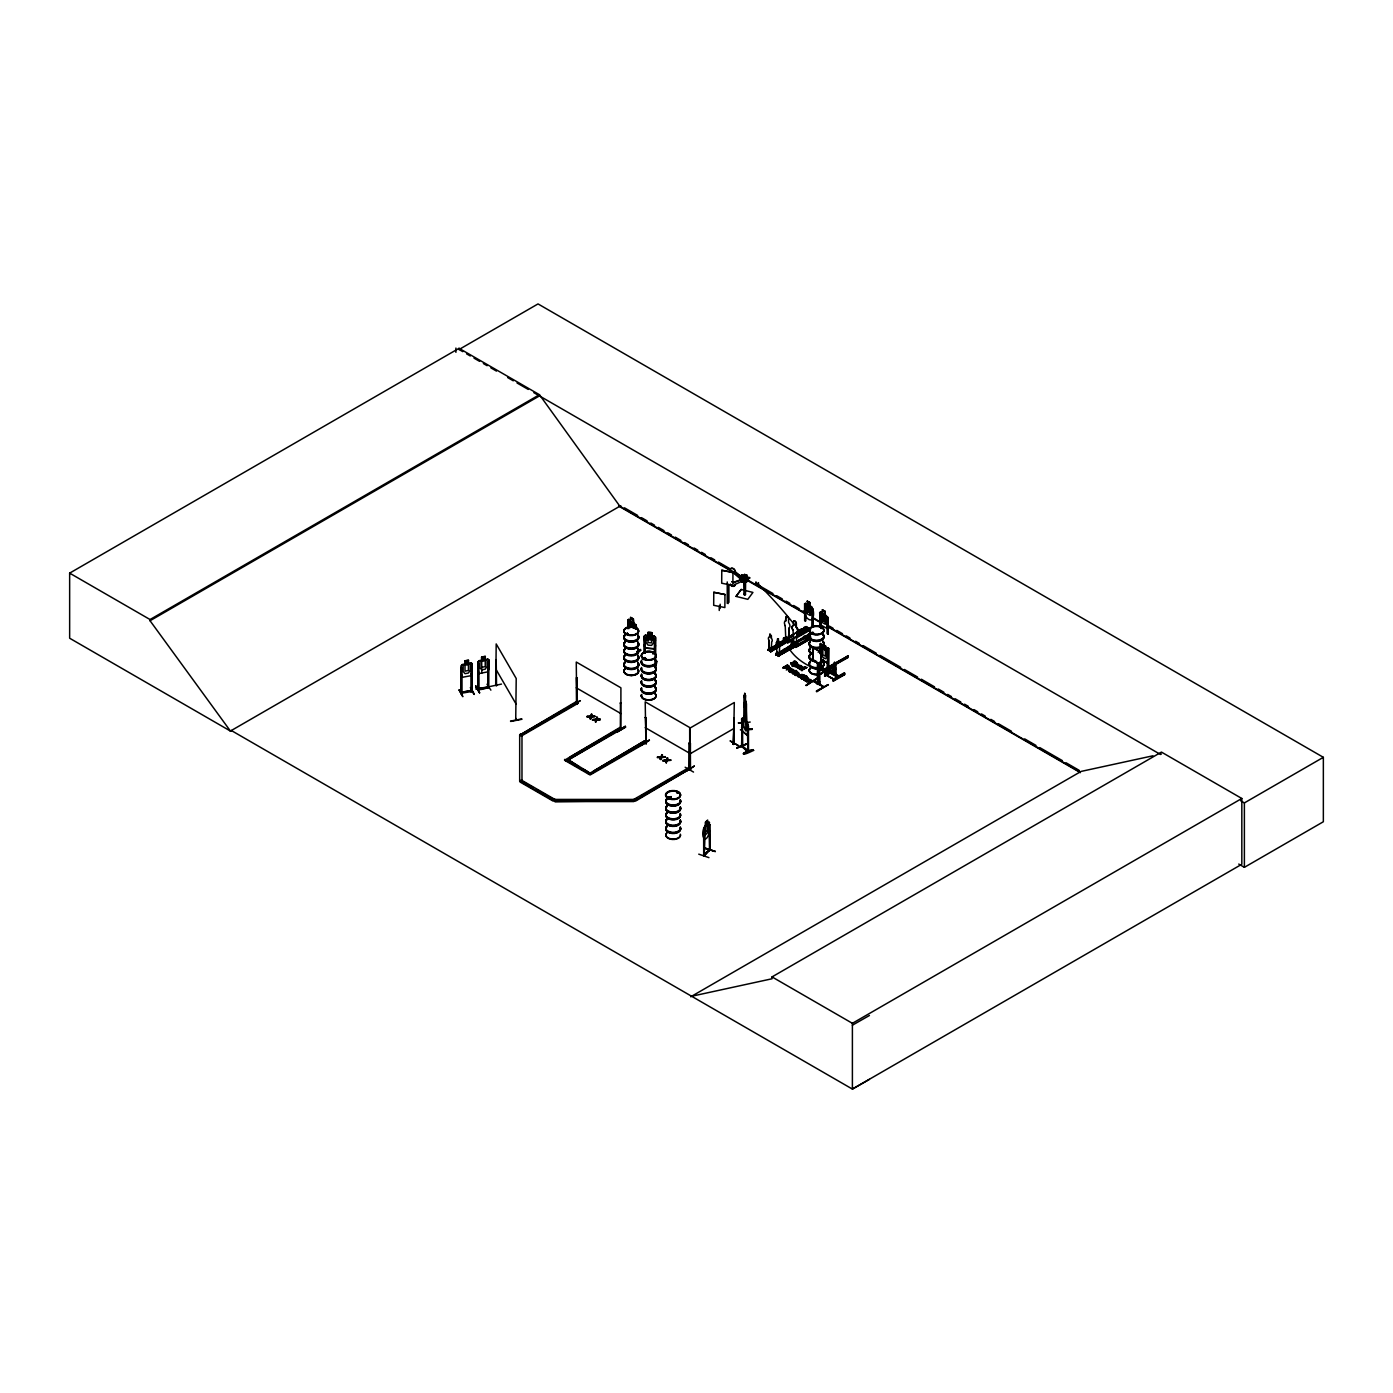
<?xml version="1.0" encoding="UTF-8"?>
<svg xmlns="http://www.w3.org/2000/svg" width="1393" height="1393" viewBox="0 0 1393 1393"><rect width="100%" height="100%" fill="white"/><g stroke="black" fill="none" stroke-linecap="round" stroke-linejoin="round"><path stroke-width="1.5" d="M536.618 789.674L554.902 800.226L633.798 800.226L635.434 801.167L691.224 768.152L689.605 767.212L633.798 799.425L633.798 801.567L554.902 801.567L554.902 799.425L521.975 780.428L519.676 780.428M745.655 576.615L744.924 579.854L747.101 576.981L749.591 577.607L741.494 581.543L749.591 578.269L746.108 578.287L741.494 581.543L741.494 574.978L745.655 576.615L745.464 594.672L744.384 594.915L744.001 579.262L744.001 580.864M820.007 662.998L819.989 669.424L828.26 674.351L828.643 648.267L828.713 674.09L820.355 669.249L820.355 662.789M820.042 652.272L820.407 643.496L821.208 648.267M820.39 652.081L820.407 643.496M820.808 663.468L820.808 670.068L820.808 667.874M820.843 652.742L821.226 643.966M821.173 658.976L821.139 669.702L821.208 667.647L819.885 667.369L821.278 667.647M743.984 579.645L743.984 581.142L746.665 581.804L746.805 580.15L743.984 579.645L746.805 580.15L805.224 613.773M744.123 579.488C744.001 582.901 740.85 579.122 746.787 581.63M746.665 581.804L746.665 580.324M743.235 576.005L742.521 579.244L741.494 574.978L743.409 577.886M789.169 627.877L788.403 640.066L789.169 627.877A3.953 2.281 60 0 0 788.577 622.479L788.577 618.997A1.968 1.132 60 0 0 787.184 616.577A1.968 1.132 60 0 0 785.791 617.378L785.617 620.965L785.791 617.378M796.204 644.559L796.953 632.37A3.953 2.281 60 0 0 796.378 626.972L796.378 623.489A1.968 1.132 60 0 0 794.985 621.069A1.968 1.132 60 0 0 793.575 621.887L793.401 621.974A1.968 1.132 60 0 1 794.811 621.174A1.968 1.132 60 0 1 796.204 623.594L796.204 627.076A3.953 2.281 60 0 1 796.779 632.474L796.953 632.37M771.304 635.521L771.339 638.151A2.629 1.532 59.5 0 1 771.722 641.738L771.217 649.869L769.249 648.755L769.963 648.111L769.737 650.635L769.946 648.633M779.192 654.466L779.697 646.335A2.629 1.532 59.5 0 0 779.296 642.748L778.008 638.778M756.347 582.814L755.929 581.874L755.772 584.468M746.056 710.256L745.743 712.763L745.951 710.36M784.903 638.133L786.941 637.576M769.11 648.981L768.953 640.31A2.629 1.532 59.5 0 1 769.458 637.089L769.929 634.094M776.911 644.907A2.629 1.532 59.5 0 1 777.311 641.755L777.538 638.899M776.981 654.658C779.993 647.641 775.709 662.302 777.033 644.837A2.629 1.532 59.5 0 1 777.416 641.685L777.886 638.691M778.269 652.986L777.207 653.683L777.381 652.394L776.075 654.31M777.503 653.073L780.202 655.11L779.976 653.874L778.461 655.65M784.973 638.307C787.637 637.28 785.565 644.785 786.436 637.611M785.321 638.116L789.935 641.024L789.605 639.161L789.605 640.501C781.577 638.499 789.291 637.193 783.441 638.255L783.928 640.641L792.965 635.382M785.791 638.778L786.61 637.367M794.532 641.929L793.192 643.374L794.567 641.912M793.61 643.34C794.863 640.588 790.945 645.272 797.719 645.516L797.388 643.653L795.09 644.976L795.09 646.317L791.555 644.28L791.555 642.939L793.853 641.616M793.923 643.078C796.326 639.265 792.199 650.374 792.687 642.121L793.958 642.852L793.139 643.27M704.754 854.484C699.007 858.158 718.039 842.486 704.719 854.71M709.629 830.942C705.798 847.606 699.007 834.407 705.572 825.126L705.572 821.957L704.214 855.302M698.746 854.153L708.933 857.635M645.011 638.273L643.949 638.186L645.011 638.273L645.011 653.3M655.494 638.812L644.019 637.837M655.215 665.871L656.521 661.275M656.434 660.839L655.215 666.411A7.365 4.249 0 0 1 649.66 672.767A7.365 4.249 0 0 1 641.581 667.456M656.991 661.309L655.441 668.083M626.989 633.676C627.93 633.693 626.589 632.857 627.843 633.937M635.974 629.009L635.974 624.778C637.855 629.967 633.867 629.27 636.166 628.678M645.551 658.68L643.688 658.175L645.812 658.401M644.175 657.827L644.785 657.566M645.481 658.454L644.106 658.245L644.976 657.635M652.586 653.839L653.509 653.839M669.093 798.015L668.588 797.196L669.476 797.754M670.068 797.51L668.518 797.945M670.259 797.945L669.458 796.9M676.963 793.035L677.224 792.896M800.122 633.31L799.512 632.196L797.928 632.579M811.51 632.944L812.467 632.23M813.756 633.101L811.84 632.474M820.999 627.616L821.086 628.522M821.243 628.487L820.808 614.679M501.515 684.085L490.353 686.436M651.715 632.631C642.173 632.875 655.25 630.211 651.576 635.887L653.509 637.089L653.509 643.009L651.576 645.394L647.989 645.116L646.056 642.434L646.056 636.514L647.989 635.608L645.238 635.295L654.205 635.992L655.581 637.141L655.406 664.844M644.019 644.82L645.203 648.093L654.24 648.772L655.563 645.725M645.203 648.076L654.24 648.772M654.205 635.992L651.732 635.713L651.732 632.544M786.018 638.064L786.993 638.186M769.702 648.354L768.118 649.713L770.503 651.053L772.018 649.277L772.244 650.514M741.703 579.871L742.887 578.67L734.877 571.426A2.629 1.968 37 0 0 732.3 568.414A2.629 1.968 37 0 0 730.141 570.521A2.629 1.968 37 0 0 733.449 572.802L741.703 579.871L733.867 572.558M734.79 571.687L734.999 571.252A2.629 1.968 37 0 0 732.439 568.24A2.629 1.968 37 0 0 730.263 570.346A2.629 1.968 37 0 0 733.589 572.627M741.581 727.303L742.243 731.029L747.327 735.4L748.18 732.857M477.834 688.856C507.836 683.859 463.973 690.493 478.983 688.647M487.724 661.797L487.898 687.846L487.724 661.797L488.734 661.588M685.147 767.23L693.522 772.07M808.497 678.879L805.903 680.359A1.846 1.062 0 0 1 804.719 680.167L803.865 679.575M460.839 692.425L462.093 692.182M460.839 693.366L472.192 691.416L472.21 663.712L470.904 662.842L462.319 664.496L461.153 665.854L461.031 693.61L460.961 667.578L462.093 667.595L460.961 667.578M472.192 690.475L470.956 691.659L470.938 665.645L471.948 665.454L472.001 691.537L471.095 691.694L470.834 690.458L472.07 690.249M470.817 691.433L472.07 691.189M810.117 602.699L807.278 601.167L810.117 602.699L809.942 605.972C816.072 607.905 814.313 628.243 805.485 616.072L804.632 612.328L805.485 616.072M826.972 628.382L827.79 617.343L825.056 614.696L825.231 611.423L822.392 609.89L825.231 611.423M827.982 625.805L827.042 628.522L820.599 624.795L819.641 612.589L820.703 611.98M788.995 671.356L791.572 669.65A1.863 1.08 0 0 1 792.756 669.824L793.401 670.207A1.846 1.062 0 0 1 793.714 670.642M786.61 637.559L785.095 637.506L785.095 640.327L786.383 641.059M828.243 660.299L827.303 663.033L820.86 659.324M470.886 675.605L472.07 672.227M479.122 673.533L487.776 671.861L489.047 668.466M786.296 638.516L786.853 637.837M792.896 644.82L792.896 641.999L794.689 642.539M736.775 748.076L746.613 744.228M590.458 719.032L591.311 716.402L594.881 716.472L591.311 716.925L590.458 719.032L591.433 714.487M595.891 721.626L596.866 717.082C597.266 721.835 587.776 719.432 596.03 719.154M595.891 722.166L597.545 717.482M660.909 759.69L661.762 757.061L665.314 757.148L661.762 757.6L660.23 759.307L661.884 755.163M666.342 762.824L665.662 761.901L666.342 762.824L667.195 760.195L670.747 760.282L667.195 760.735L667.317 757.757L666.359 760.804L662.859 760.822L666.463 759.812M589.779 718.631L591.433 713.947M596.03 719.693L596.866 717.082M660.23 759.307L661.884 754.623M667.317 757.757L666.463 760.352L662.859 760.822M592.112 714.33L591.433 716.49L594.881 715.932M595.211 721.766L595.908 719.589L592.408 719.606M662.546 755.006L661.867 757.165L665.314 756.608M665.662 762.441L666.359 760.265M667.299 760.299L667.978 758.14M475.727 685.948L479.558 692.774M462.702 696.239L458.959 689.727L462.789 696.709M572.123 705.607L580.376 700.766M640.676 745.255L649.417 740.171L641.111 745.029M744.088 695.333L745.951 701.846M577.12 703.012C576.249 700.749 577.607 706.547 576.145 701.706L520.355 734.738L521.975 735.678L577.782 703.465L576.145 701.706M577.433 703.744L576.545 703.239L576.563 677.538L577.12 703.953M620.86 729.253L620.912 687.811L576.267 662.041L576.702 703.326M621.957 728.156L566.15 761.17L621.957 728.957L620.32 727.216L564.531 760.23L590.092 774.996L645.934 742.817L645.116 742.277L646.369 742.608M646.248 717.761L645.203 717.499L646.248 717.761L645.917 743.705L645.203 701.846L689.848 727.616L689.744 769.754L689.674 728.278L734.303 702.507L733.536 744.437L734.094 742.782M689.135 767.735L690.51 768.553M690.144 767.891L689.587 768.814M746.021 721.348L748.18 724.343L748.18 752.046L741.546 746.404L742.678 746.84L742.573 729.619M748.058 751.976L747.519 725.701L748.441 726.084L748.511 751.907L741.564 745.516L742.312 746.996L741.981 720.529M744.68 576.371L743.705 577.677L744.419 574.438L746.84 575.048L745.83 576.023M689.413 769.476L689.378 742.661L689.082 768.71M733.171 744.262L734.094 743.723M794.828 663.66C793.296 666.672 789.152 661.588 791.189 663.468M709.054 849.747L710.117 849.26L703.691 855.911L703.657 828.156L709.002 821.922L709.734 850.043M710.012 849.364L704.127 856.051L704.301 829.549L704.231 855.929M710.047 850.252L709.664 824.325L709.542 850.757M721.696 570.329L732.962 572.453L732.875 585.46L721.696 583.214L721.783 570.207L732.962 572.453M713.773 592.286L724.952 594.532L713.773 592.286L713.686 605.311L724.865 607.557L724.952 594.532M488.734 686.418C488.403 687.376 484.903 689.483 477.782 689.779L477.764 663.747L478.913 663.782L479.035 689.535L477.729 689.465L488.856 687.341M460.961 692.408L470.817 690.771M460.961 693.348L462.006 692.495M635.504 628.713L635.191 628.522M677.224 792.809L678.147 792.948L677.311 792.356M797.58 633.31L804.684 628.435M812.363 633.571L813.268 632.422L813.181 633.362M803.831 679.401L806.338 678.165A1.863 1.08 0 0 1 807.522 678.356L808.166 678.722A1.846 1.062 0 0 1 808.497 679.401L805.903 680.898A1.846 1.062 0 0 1 804.719 680.707L803.761 679.105M731.743 581.769A2.629 1.968 37 0 1 733.589 582.274L741.72 579.401L742.643 581.142L741.72 579.401M742.382 578.844L744.106 579.784M742.765 578.844L734.929 571.513M743.862 580.219L745.203 580.359M741.18 589.465L736.061 596.396L747.815 599.338L752.934 592.425L741.18 589.465L736.061 596.396M825.178 671.931L825.231 669.128M461.309 665.941L462.424 664.67M478.043 689.761L477.956 662.023L479.122 660.665L487.742 659.081L489.047 659.951L488.926 668.466M477.991 662.093L479.122 660.665M705.572 821.957L707.661 820.059L707.592 823.402M705.955 822.201L707.139 821.052L705.955 823.263M707.661 823.246L709.577 822.549M710.03 824.447L709.124 824.865M715.306 851.471L705.119 847.989M495.751 685.373L496.187 643.932L516.211 678.495L515.723 719.955M496.134 685.304L496.187 659.603L496.552 685.931M690.371 768.414L688.995 767.891M733.258 744.175L734.007 718.004L733.467 744.437M733.954 742.835L733.171 743.322M734.268 744.019L734.007 718.004M645.255 635.208L644.019 636.322L643.949 653.23M741.546 746.404L742.365 718.231L741.651 718.91M481.804 660.334L479.958 661.745L479.958 667.665L481.804 669.841L485.234 669.18L487.08 666.289L487.08 660.369L485.234 659.673L485.321 656.295L481.63 657.008L481.682 660.247M797.91 674.369C797.98 670.068 795.769 674.177 798.903 674.299C799.826 669.615 790.284 674.299 796.848 675.292C791.799 676.545 797.51 669.981 798.677 673.986C796.448 672.767 793.348 673.759 797.144 674.787C795.769 675.849 794.515 674.073 795.716 673.063M799.982 633.223L797.719 633.223M805.502 637.228L806.634 636.845M807.783 637.715L805.502 637.715M627.825 628.539L627.825 620.042L628.783 619.363L627.912 620.146M820.007 653.543L820.007 647.17L822.758 647.623M627.651 626.328L628.626 625.631L627.738 626.275M801.132 667.456C797.667 662.302 806.669 668.675 799.408 669.093L802.194 667.247L799.739 666.202M793.209 671.618L791.137 672.384A1.846 1.062 0 0 1 789.953 672.192C786.766 671.287 791.781 668.205 790.736 669.424C782.796 669.876 790.615 669.075 789.57 667.526M811.283 681.403C811.893 676.859 809.437 684.137 808.567 682.326M811.283 681.943L811.84 680.916L810.273 680.115L806.512 681.142L807.069 681.995L810.273 680.655L810.447 681.769M496.57 685.077L496.187 685.164M803.796 627.86C816.106 633.78 797.667 627.738 806.094 626.867L783.092 640.136L787.933 642.922L793.192 639.892M783.197 640.223L793.923 634.111M769.406 647.797L767.7 650.009L782.831 641.006C778.112 641.598 788.734 645.325 781.316 641.668M782.657 641.18L783.615 641.685L767.891 649.939L783.388 641.302M796.012 637.506L810.291 629.253L806.129 627.076M783.911 640.606L793.296 635.957M768.414 650.235L783.423 641.459M770.503 651.541L772.244 649.399M785.147 642.417L770.016 651.28L770.938 651.785L767.891 649.817M792.861 639.335L786.488 642.069L787.672 642.556M809.159 628.992L786.488 642.069M787.306 642.539L787.637 640.676L789.935 639.352M810.395 633.362L791.259 644.663M790.824 645.743L775.692 654.606M792.025 645.081L791.241 642.748L793.54 641.424M790.806 645.377L793.853 647.553L777.956 655.877L793.627 647.188L790.806 645.377L775.622 654.553L776.615 655.11L791.572 646.282L776.005 654.78M794.376 646.648L810.883 638.064M795.09 647.048L795.42 645.168L797.719 643.845M793.627 672.227C793.052 677.329 790.719 670.12 794.271 671.304M771.339 638.151L771.339 635.817M768.953 640.31L769.458 648.755M780.306 642.26L783.127 643.862L780.306 642.26L778.791 643.166L781.612 644.75M785.112 642.277L769.946 651.227L785.652 642.365L770.869 651.767M770.573 651.593L785.861 642.974M776.075 654.797L775.866 653.3L777.381 652.394M791.503 646.265L776.58 655.11M778.896 656.382L779.976 653.874M793.627 646.961L778.13 655.685M793.627 647.188L778.461 656.138L775.866 654.414M487.62 687.55L488.856 686.401M576.563 677.538L577.329 677.973M577.329 703.709L577.033 678.13M621.208 703.308L620.146 703.047M804.928 605.52L804.928 620.547M812.136 627.129L812.415 609.786M621.295 728.191L620.564 727.721M621.208 728.104L620.146 727.964M617.447 731.9L625.753 726.989L617.447 731.847M827.25 633.711L827.529 618.509L828.295 633.972M828.295 618.945L827.25 618.684M641.024 745.429L649.364 740.171M690.423 743.496L689.378 743.775L690.127 743.096L690.371 769.354L690.423 743.496L689.378 742.661M730.089 740.884L738.917 745.934L730.489 741.128M685.913 771.443L694.289 766.115M687.637 770.364L694.236 766.046M231.447 730.576L230.542 731.116L69.65 638.22L69.65 573.132L459.063 348.302L539.457 394.707L619.85 506.216L741.964 576.719M459.063 348.302L459.063 349.504L538.029 303.918L1323.35 757.322L1323.35 821.748L1244.384 867.334L1238.743 864.06M69.65 573.132L150.044 619.537L539.457 394.707M869.441 1079.366L852.394 1089.082L231.342 730.524L230.42 731.046L150.044 620.738L539.457 395.908M230.42 731.046L620.756 505.694M628.783 619.363L636.061 624.795M627.825 620.042L627.912 628.591M633.31 618.91L630.576 617.325L629.288 626.833M628.922 622.149C627.059 620.529 630.559 626.658 628.922 628.609M637.141 651.332L640.519 649.451L637.141 651.872M637.193 651.767L640.937 650.183L637.594 652.15M520.355 734.738L564.983 708.967M568.71 706.808L574.282 703.587M577.782 702.647L521.975 734.86L519.676 734.86L519.676 781.229L521.975 781.229L532.962 787.567M804.545 603.865L805.589 603.256L811.945 607.035M805.537 603.43L807.383 604.283M810.029 605.92L811.405 607.766L811.405 613.686L810.029 615.427L807.47 613.947L806.094 610.622L806.094 604.701L807.47 604.44M812.868 608.584L812.885 625.422M785.043 625.701L785.217 625.596A3.953 2.281 60 0 1 785.791 620.86M691.224 768.152L635.434 800.366L633.798 799.425L554.902 799.425L553.265 801.167L520.355 782.169L521.975 780.428M520.355 782.169L521.975 781.229L521.975 734.86L520.355 733.937M793 630.089L792.826 630.193A3.953 2.281 60 0 1 793.401 625.457L793.575 625.353A3.953 2.281 60 0 0 793 630.089L793.923 643.061L793.017 643.2M570.103 757.008L620.32 728.017L621.957 728.957M783.441 638.255L786.07 637.123M825.144 614.644L826.519 616.49L826.519 622.41L825.144 624.151L822.584 622.671L821.208 619.345L822.479 609.838M799.965 630.071C812.311 635.626 793.906 630.681 802.264 628.731L806.443 631.482L802.264 628.731M797.144 632.178L806.059 627.024M794.114 634.442L783.98 640.693M796.221 633.641L806.913 627.32L806.094 626.867M793 635.591L783.702 640.519M798.224 632.579L805.206 628.556M796.674 633.902L805.502 628.905M819.641 621.104L820.599 624.795M783.771 638.447L783.771 639.787L787.306 641.825L787.306 640.484L789.605 639.161M787.045 642.417L810.273 628.939L806.094 626.519M796.57 637.855L810.622 629.828M803.395 637.071C815.758 642.643 797.353 637.681 805.694 635.748L809.873 638.499L805.694 635.748M810.534 636.514L807.748 634.895L810.047 633.24M796.483 641.633L810.43 633.589M796.674 641.947L810.726 633.937M791.799 645.185L810.883 634.041M792.251 645.447L809.803 635.417M794.271 646.578L810.291 637.315M807.574 639.491L809.873 638.151M794.915 646.961L810.778 637.977M645.969 717.935L646.056 743.758L644.262 741.041L588.473 774.055M594.045 770.834L644.262 741.041M564.531 759.429L590.092 774.195L645.899 741.981M812.694 647.466L821.226 652.203L821.052 665.192L812.694 660.352L812.694 647.466L821.226 652.203M825.596 645.986L826.78 657.026L825.405 658.767L822.845 657.287L821.47 653.961L822.758 644.454L825.596 645.986L825.596 649.155L828.243 651.907M520.355 781.369L553.265 800.366L554.902 799.425M782.953 667.526L787.376 664.983C794.898 669.075 777.555 668.779 785.182 666.916L788.403 667.421L787.376 664.983M791.189 662.929C794.968 667.177 791.59 661.623 794.289 661.048A1.985 1.149 0 0 1 795.403 661.153L797.127 662.911L794.01 661.64L794.062 664.844L791.015 664.322L791.067 662.598M782.953 668.065L787.376 665.523L789.256 666.777M789.361 666.446C789.082 669.11 782.692 666.916 787.463 665.61M820.982 646.491L827.338 650.27M785.687 667.177L787.463 666.15M820.007 647.17L820.111 653.596M797.51 664.165C803.9 666.986 782.762 667.421 796.953 663.312M786.261 669.981L790.127 667.856M792.408 666.463L797.51 663.625M794.811 665.732L796.692 664.635L798.224 665.454L794.811 665.732L798.259 664.774L796.692 664.635M818.126 652.255L819.868 651.245M790.736 669.424L791.311 668.553L789.639 668.135M827.842 658.541L827.32 673.812L827.494 648.006L828.643 648.267M794.271 670.764L795.194 671.844C797.057 673.115 796.813 669.598 795.107 670.712M799.669 667.769C799.843 668.361 795.856 666.568 800.592 667.23M799.199 668.57C792.547 666.063 805.171 667.195 799.739 665.662M812.694 660.352L821.226 665.088M795.664 671.043L796.622 670.486M795.194 671.844L793.052 673.167L793.906 673.777M800.191 669.023C815.584 661.675 789.883 675.17 805.38 666.672M800.191 669.545L805.38 667.212M796.692 672.175L795.194 671.304L792.269 673.063L793.906 673.237M801.584 669.824C814.87 664.026 798.642 670.677 802.142 670.677M801.584 670.364L806.773 667.473M800.07 676.476C793.906 674.7 810.012 673.69 797.597 675.309A1.811 1.045 0 0 0 797.701 676.023L800.104 677.033L797.701 676.563A1.811 1.045 0 0 1 797.597 675.849C808.48 673.951 794.236 675.483 800.104 677.033M804.649 675.135C803.378 677.155 805.415 673.794 801.759 675.501M802.768 675.675C797.318 676.719 802.56 681.577 805.154 676.528C808.393 678.287 805.502 673.933 805.711 677.381C803.569 681.612 798.589 676.911 803.239 675.953C798.885 677.991 802.995 680.045 805.711 676.841M802.768 675.152L800.383 677.607L801.95 677.886M804.649 675.675L803.152 675.361M802.681 676.162L804.736 676.806L803.239 676.493M801.846 678.983L805.711 677.381M805.676 676.719L806.878 676.214M820.808 669.528L827.32 673.289M834.146 662.493C836.113 661.396 832.579 670.886 834.146 673.237M824.308 669.128L824.882 672.68L824.308 669.128L848.024 655.964L848.024 657.583L824.308 670.729M848.024 655.964L824.308 669.65M835.556 675.657L835.556 662.772L835.086 675.379L835.156 663.033L836.009 675.379L830.907 672.976L830.907 671.356L838.812 675.918M829.671 667.63L847.588 657.287L847.553 655.703M806.512 681.142L809.838 679.227L810.029 680.289M806.512 681.682L810.395 680.08M835.504 665.419L824.76 672.07M824.186 672.279L835.469 665.366M824.726 672.558L835.469 665.906M828.26 672.21L827.32 671.67L828.713 671.948M835.783 669.615L824.621 676.058L824.848 674.038L833.693 679.14L833.449 681.16L832.997 679.279L844.193 672.889M805.711 685.321L817.325 678.617M689.674 754.048L734.303 728.278M824.621 676.058L828.382 673.881M817.308 682.448L819.049 681.438L819.868 681.908L817.308 682.448L817.308 684.067L819.868 683.528L819.746 662.041M817.43 682.448L819.049 681.508M817.308 684.067L819.868 683.528M835.086 674.856L834.616 662.232M825.091 676.319L825.091 674.717L835.783 667.996L824.621 674.438L833.693 679.14M833.414 679.558L844.611 673.098L844.611 674.717L833.414 681.09M832.997 680.881L844.193 674.421M816.402 690.963C842.051 677.12 818.631 689.918 816.873 691.764M816.402 691.503L828.034 684.781M633.798 800.226L637.524 798.085M641.25 795.943L687.742 769.093M690.719 996.796L1081.055 771.426L1152.969 755.79M691.625 996.256L772.018 978.774L772.018 976.911L1161.431 752.081L1241.825 798.485L1241.825 864.252L852.394 1089.082L852.394 1023.315L1241.825 798.485M1161.431 753.944L1160.526 754.484L533.85 392.669M1240.658 800.749L1244.384 802.908L1323.35 757.322M852.394 1025.196L869.441 1015.48M745.917 579.662L749.591 577.607M475.64 686.383L479.627 692.896L475.797 685.896M635.765 628.678L635.87 628.417M645.359 658.349L644.976 658.75A7.383 4.266 0 0 0 643.479 659.62M668.466 797.144L668.466 798.085M733.745 582.674L741.581 579.575M742.782 580.968L734.877 584.538A2.629 1.968 37 0 1 730.228 584.381M741.581 718.805L742.243 731.029M745.899 718.231L743.74 716.368L743.81 719.711L742.73 719.833L742.73 725.753L745.83 730.959L746.927 729.34L745.934 701.828M743.74 719.537L742.26 718.266M742.295 718.405L747.414 722.567M748.441 726.084L747.519 725.701M747.327 735.4L742.295 730.977M736.827 748.215L746.665 743.862L736.827 747.675M747.971 750.444L747.449 751.419M753.63 750.357C734.198 760.038 747.223 748.111 753.63 750.392M488.769 686.697L487.794 686.906M488.769 687.637L488.873 659.934L487.654 659.115M777.573 638.83L778.6 638.987M785.809 649.138L786.07 650.305L786.279 649.121M627.355 632.91L626.362 633.972M627.755 633.728L628.051 633.658M820.825 627.634L821.365 627.912M669.807 798.05L669.876 797.092M744.384 579.349L745.029 578.478M743.949 594.289L745.464 594.672M487.01 684.224L490.893 690.144M515.828 719.067L515.671 719.014M510.5 721.104L521.696 718.91M629.218 627.146L630.611 626.867C627.268 619.781 637.419 627.982 630.507 623.751M481.804 657.165L485.234 656.486M464.844 660.839L468.553 660.195L468.431 663.503L470.277 664.2L470.277 670.12L468.431 673.011L465.001 673.672L463.155 671.496L463.155 665.575L465.001 664.165L464.844 660.839L468.431 660.334M481.804 661.379L485.234 660.717L485.234 666.638L481.804 667.299M470.869 687.95L474.16 694.445L470.329 687.567M474.073 694.01L470.869 687.898M620.355 728.591L620.442 702.873M645.412 743.044L646.369 743.549M590.475 716.995L586.975 716.472L594.881 716.472M596.866 719.084L600.313 719.606L596.744 720.059M600.313 719.606L596.866 719.624L600.313 719.067M592.408 720.146L595.908 719.589M660.926 757.67L657.426 757.148L665.314 757.148M667.299 759.76L670.747 759.742M662.859 760.282L670.747 760.282M586.975 716.472L590.597 716.019M586.975 717.012L590.597 716.542M657.426 757.148L661.031 756.678M657.426 757.688L661.031 757.217M745.934 576.04L746.108 578.287M478.896 689.309L479.035 688.856M744.071 695.229L744.193 718.579L745.481 719.537L744.175 717.378M745.325 698.52L745.464 695.333L745.307 708.062L744.402 702.351M744.593 697.057L745.307 705.52L744.767 697.667M746.474 703.657L746.474 722.984M744.402 707.557L744.193 703.709L745.864 712.746M742.434 722.967L738.429 722.915L742.434 722.427M738.429 722.95L742.417 722.775M750.2 722.044L746.317 722.601M748.233 728.8L752.237 729.34L746.387 729.897M748.25 729.253L752.237 729.323M748.233 729.34L752.15 728.939M627.651 634.285L626.432 633.832M812.868 633.066L811.98 633.049M668.971 796.97L669.841 797.179M669.267 797.214L668.657 797.823M746.544 578.408L749.591 578.269M519.676 735.678L521.975 735.678M633.798 800.766L554.902 801.567M789.639 668.675L791.572 669.11A1.863 1.08 0 0 1 792.756 669.302L793.401 669.667A1.846 1.062 0 0 1 793.731 670.346L790.806 671.948L789.1 671.06M797.162 664.374C801.811 664.653 795.734 668.832 794.358 665.993M799.199 668.031L797.371 667.404L801.027 666.968M813.007 632.596L812.467 633.014M798.851 632.352L799.982 632.735M644.001 639.335L655.563 640.223M707.47 823.367L708.462 823.455L707.47 832.875L705.624 834.686L704.632 833.101M786.035 638.534L784.903 637.611L784.903 640.432M806.982 636.601C809.733 640.292 802.159 636.096 807.574 637.071M743.705 575.396L746.108 576.005M742.521 576.963L744.924 577.573M703.587 836.688L704.266 839.178M704.875 848.215L715.34 851.523L704.823 848.354M461.031 693.61L462.023 693.453L461.971 667.369M770.033 634.181L771.217 635.887M786.662 649.434L785.617 650.061M808.166 678.182L807.522 677.816A1.863 1.08 0 0 0 806.338 677.625L803.761 679.888M782.831 640.78L784.921 642.434M789.57 649.347L786.749 647.762L789.57 649.347A194.167 92.147 -29.6 0 0 815.88 668.884M770.068 648.598L769.006 648.18L768.884 650.148L769.006 648.18L771.339 649.817M776.841 652.864L779.976 654.762M628.522 625.683L630.611 626.867M812.136 609.96L813.181 610.221L813.181 625.248M580.028 700.644L572.175 705.241M646.265 743.496L645.499 717.325M459.063 349.504L462.807 351.663M466.551 353.822L470.294 355.981M474.02 358.14L479.627 361.379M483.371 363.538L487.115 365.697M490.858 367.856L496.465 371.095M507.679 377.573L513.286 380.811M517.029 382.971L528.243 389.431M820.616 612.032L827.895 617.36L827.999 634.146M820.651 612.154L822.479 613.216M624.517 507.853L637.663 515.445M641.424 517.621L647.066 520.878M650.81 523.037L654.571 525.213M658.332 527.372L663.973 530.629M667.735 532.805L671.478 534.982M675.239 537.141L680.881 540.397M684.642 542.574L688.386 544.733M694.027 547.989L697.789 550.165M701.55 552.324L705.293 554.501M710.935 557.757L714.696 559.916M718.457 562.093L729.723 568.605M759.777 585.948L772.941 593.54M776.685 595.716L782.326 598.973M786.087 601.132L789.848 603.308M793.61 605.485L799.234 608.724M802.995 610.9L806.756 613.077M829.305 626.084L833.049 628.26M836.81 630.42L842.452 633.676M846.213 635.852L849.956 638.011M855.598 641.268L859.359 643.444M863.12 645.603L876.267 653.195M880.028 655.372L900.696 667.299M904.44 669.476L917.604 677.068M921.348 679.227L934.511 686.836M938.255 688.995L943.897 692.251M947.658 694.428L951.419 696.587M955.18 698.764L960.804 702.02M964.565 704.179L968.327 706.355M973.951 709.612L977.712 711.771M981.473 713.947L985.234 716.106M990.876 719.363L994.619 721.539M998.381 723.698L1011.527 731.308M1024.691 738.899L1035.957 745.394M1039.718 747.571L1062.267 760.578M1066.011 762.755L1079.175 770.346M745.725 578.896L805.833 613.599M813.355 617.935L818.98 621.191M828.382 626.606L1080.132 771.966M618.614 506.042L729.828 570.259M735.487 573.516L739.248 575.692M812.763 618.126L820.303 622.479M827.842 626.833L1080.411 772.662M807.748 634.564L810.534 636.166M822.845 644.611L825.405 646.091M795.612 632.579L799.791 635.33L795.612 632.91M793.61 643.148L796.378 644.454M821.017 659.202L827.338 662.842M844.611 673.098L844.611 674.717M791.241 644.437L795.751 647.414M824.882 669.998L825.823 669.458L825.823 672.14M824.621 674.177L833.693 679.418M796.413 663.312L794.01 662.18L794.794 663.886M805.676 676.18L806.878 676.754M813.704 680.707C846.352 699.739 790.51 668.675 823.472 686.871M803.709 675.692L804.736 676.284M785.687 666.638L787.776 667.195L787.95 665.889M796.152 672.819L797.91 673.829M795.716 673.603L798.015 674.926M630.663 617.482L633.223 618.962M576.267 687.811L620.912 713.582M645.203 727.616L689.848 753.387M576.145 702.525L577.782 703.465M689.605 768.013L691.224 768.953M578.948 766.672L567.787 759.429L590.092 773.115M582.657 768.832L588.246 772.053M772.018 976.911L852.394 1023.315M470.851 662.964L472.21 663.712M790.702 668.866L789.169 668.936M742.643 746.195L748.459 750.879M791.537 646.282L791.032 645.969M791.346 663.242C795.177 665.75 791.92 661.64 794.289 661.588A1.985 1.149 0 0 1 795.403 661.692L797.127 662.911M743.444 753.352L753.3 749.608L743.496 753.839M496.187 669.702L516.211 704.266M481.63 657.008L481.804 673.028M477.956 670.521L479.14 673.55M471.948 665.454L470.938 665.645M472.244 672.297L470.973 675.692L462.284 677.294L461.187 674.438M470.817 690.493L461.936 692.147L461.832 693.139M747.31 722.601L747.937 751.959M461.275 674.316L462.424 677.242M645.29 647.971L644.158 636.305M510.674 721.47L521.87 719.276M745.429 695.368L744.698 693.139L744.367 719.188M744.82 694.219L745.203 695.542M744.82 695.264L745.203 696.604M740.467 730.054L740.467 729.636M516.228 719.85L516.019 718.457M785.217 625.596L785.774 638.586L785.739 636.932M1244.384 802.908L1244.384 867.334M835.016 662.493L835.086 675.379M827.842 647.815L827.842 652.098M827.529 627.094L827.529 633.536M822.845 644.402L822.845 647.78M821.052 652.307L821.052 665.192M820.808 621.121L820.808 627.564M820.355 667.108L820.355 669.249M820.042 620.686L820.042 627.129M819.746 612.537L819.763 627.303M819.049 663.799L819.049 680.968M818.126 662.981L818.126 684.538M817.43 662.58L817.43 684.067M812.868 647.362L812.868 660.247M812.415 616.228L812.415 626.972M807.383 601.114L807.383 604.492M806.251 675.849L806.303 677.085M805.694 605.955L805.694 620.982M805.398 606.112L805.398 621.156M804.719 603.918L804.649 620.721M804.632 603.813L804.632 612.415M797.388 643.653L797.388 644.994M794.724 670.503L794.637 671.53M793.575 621.887L793.401 625.457M791.085 648.459L788.264 647.083M788.229 650.148L785.408 648.772M777.433 644.175L775.918 645.081M776.981 652.777L776.841 654.745M772.018 649.277L772.018 650.165M746.84 575.048L746.84 577.329M746.056 701.811L746.3 724.534M745.029 582.361L745.029 594.045M744.767 708.41L744.767 719.154M744.419 574.438L744.419 576.719M744.384 581.299L744.384 594.915M742.243 575.17L742.243 581.734M728.922 585.164L728.922 602.351M728.173 584.276L728.173 603.604M727.999 584.99L727.999 602.159M727.233 581.943L727.233 603.413M720.164 604.214L720.164 608.515M719.241 606.181L719.241 610.482M655.441 637.176L655.441 664.827M654.449 638.743L654.397 653.996M645.063 638.046L645.063 653.073M634.599 627.93L633.415 618.858M633.188 628.33L633.223 623.193L630.663 621.713L630.663 627.634M628.626 622.323L628.626 626.624M495.786 659.673L495.716 685.53M455.911 348.058L455.911 352.325M150.044 619.537L150.044 620.738M758.367 584.276A563.59 489.222 -62.1 0 1 794.689 625.004M795.821 626.45A563.59 489.222 -62.1 0 1 801.393 633.728M744.297 581.56A2.298 1.724 37 0 1 741.128 579.314A2.298 1.724 37 0 1 743.932 578.078A2.298 1.724 37 0 1 744.733 581.369M735.016 584.364A2.629 1.968 37 0 1 730.35 584.207M732.23 581.961A2.629 1.968 37 0 1 733.467 582.448M655.076 673.167A7.348 4.249 0 0 1 649.66 679.488A7.348 4.249 0 0 1 641.598 674.177M643.479 658.732A7.4 4.266 0 0 0 655.842 656.817A7.4 4.266 0 0 0 646.787 651.593A7.4 4.266 0 0 0 643.479 658.732A7.487 4.318 0 0 1 644.959 658.105M655.18 660.056A7.487 4.318 0 0 1 649.678 666.498A7.487 4.318 0 0 1 641.476 661.1M643.409 659.168A7.487 4.318 0 0 1 644.959 658.471M655.093 660.508A7.383 4.266 0 0 1 649.66 666.864A7.383 4.266 0 0 1 641.564 661.536M655.18 659.69A7.487 4.318 0 0 1 649.678 666.133A7.487 4.318 0 0 1 641.476 660.735M655.076 659.307A7.365 4.249 0 0 1 649.66 665.662A7.365 4.249 0 0 1 641.581 660.334M642.33 659.307A7.365 4.249 0 0 1 645.011 657.757M655.093 667.613A7.383 4.266 0 0 1 649.66 673.968A7.383 4.266 0 0 1 641.564 668.64M655.18 667.177A7.487 4.318 0 0 1 649.678 673.62A7.487 4.318 0 0 1 641.476 668.205M655.18 666.812A7.487 4.318 0 0 1 649.678 673.254A7.487 4.318 0 0 1 641.476 667.839M655.11 673.324A7.4 4.266 0 0 1 649.66 679.697A7.4 4.266 0 0 1 641.564 674.351M655.058 674.229A7.331 4.231 0 0 1 649.66 680.55A7.331 4.231 0 0 1 641.616 675.257M655.076 693.453A7.348 4.249 0 0 1 649.66 699.791A7.348 4.249 0 0 1 641.598 694.48A7.4 4.266 0 0 0 649.66 699.965A7.4 4.266 0 0 0 655.11 693.592M655.11 673.846A7.4 4.266 0 0 1 649.66 680.219A7.4 4.266 0 0 1 641.564 674.874M655.093 680.777A7.383 4.266 0 0 1 649.66 687.132A7.383 4.266 0 0 1 641.564 681.804M655.076 679.575A7.365 4.249 0 0 1 649.66 685.931A7.365 4.249 0 0 1 641.581 680.602M655.093 687.881A7.383 4.266 0 0 1 649.66 694.236A7.383 4.266 0 0 1 641.564 688.908M655.18 687.446A7.487 4.318 0 0 1 649.678 693.888A7.487 4.318 0 0 1 641.476 688.473M655.18 687.08A7.487 4.318 0 0 1 649.678 693.522A7.487 4.318 0 0 1 641.476 688.107M655.076 686.697A7.365 4.249 0 0 1 649.66 693.035A7.365 4.249 0 0 1 641.581 687.724M655.18 680.324A7.487 4.318 0 0 1 649.678 686.766A7.487 4.318 0 0 1 641.476 681.369M655.18 679.958A7.487 4.318 0 0 1 649.678 686.401A7.487 4.318 0 0 1 641.476 681.003M655.093 693.853A7.383 4.266 0 0 1 649.66 700.209A7.383 4.266 0 0 1 641.564 694.881M637.733 642.469A7.487 4.318 0 0 1 631.255 648.946A7.487 4.318 0 0 1 624.778 642.469M637.646 642.904A7.383 4.266 0 0 1 631.255 649.295A7.383 4.266 0 0 1 624.865 642.904M637.611 648.476A7.331 4.231 0 0 1 631.255 654.832A7.331 4.231 0 0 1 624.9 648.476M637.733 635.347A7.487 4.318 0 0 1 631.255 641.842A7.487 4.318 0 0 1 624.778 635.347M637.646 641.72A7.383 4.266 0 0 1 631.255 648.111A7.383 4.266 0 0 1 624.865 641.72M637.646 635.8A7.383 4.266 0 0 1 631.255 642.19A7.383 4.266 0 0 1 624.865 635.8M637.733 642.103A7.487 4.318 0 0 1 631.255 648.581A7.487 4.318 0 0 1 624.778 642.103M637.733 634.982A7.487 4.318 0 0 1 631.255 641.476A7.487 4.318 0 0 1 624.778 634.982M637.646 634.599A7.383 4.266 0 0 1 631.255 641.006A7.383 4.266 0 0 1 624.865 634.599M637.733 662.737A7.487 4.318 0 0 1 631.255 669.215A7.487 4.318 0 0 1 624.778 662.737M637.646 663.172A7.383 4.266 0 0 1 631.255 669.563A7.383 4.266 0 0 1 624.865 663.172M637.611 668.744A7.331 4.231 0 0 1 631.255 675.1A7.331 4.231 0 0 1 624.9 668.744M637.628 649.538A7.348 4.249 0 0 1 631.255 655.911A7.348 4.249 0 0 1 624.9 649.538M637.733 655.615A7.487 4.318 0 0 1 631.255 662.11A7.487 4.318 0 0 1 624.778 655.615M637.646 661.988A7.383 4.266 0 0 1 631.255 668.379A7.383 4.266 0 0 1 624.865 661.988M637.646 656.068A7.383 4.266 0 0 1 631.255 662.459A7.383 4.266 0 0 1 624.865 656.068M637.733 662.371A7.487 4.318 0 0 1 631.255 668.849A7.487 4.318 0 0 1 624.778 662.371M637.733 655.25A7.487 4.318 0 0 1 631.255 661.745A7.487 4.318 0 0 1 624.778 655.25M637.646 654.867A7.383 4.266 0 0 1 631.255 661.275A7.383 4.266 0 0 1 624.865 654.867M680.411 807.487A7.487 4.318 0 0 1 672.21 812.885A7.487 4.318 0 0 1 666.707 806.443M680.306 807.923A7.365 4.249 0 0 1 672.227 813.233A7.365 4.249 0 0 1 666.794 806.895M680.272 813.477A7.331 4.231 0 0 1 672.227 818.771A7.331 4.231 0 0 1 666.829 812.45M680.306 813.878A7.383 4.266 0 0 1 672.227 819.206A7.383 4.266 0 0 1 666.794 812.85M680.411 800.366A7.487 4.318 0 0 1 672.21 805.781A7.487 4.318 0 0 1 666.707 799.338M667.891 798.433A7.487 4.318 0 0 1 671.252 797.318M680.306 806.721A7.383 4.266 0 0 1 672.227 812.049A7.383 4.266 0 0 1 666.794 805.694M680.306 800.801A7.383 4.266 0 0 1 672.227 806.129A7.383 4.266 0 0 1 666.794 799.774M667.961 798.885A7.383 4.266 0 0 1 671.269 797.789M680.411 807.122A7.487 4.318 0 0 1 672.21 812.519A7.487 4.318 0 0 1 666.707 806.077M680.411 800A7.487 4.318 0 0 1 672.21 805.415A7.487 4.318 0 0 1 666.707 798.973M667.891 798.067A7.487 4.318 0 0 1 671.252 796.953M680.306 799.617A7.383 4.266 0 0 1 672.227 804.945A7.383 4.266 0 0 1 666.794 798.589M667.961 797.701A7.383 4.266 0 0 1 671.269 796.587M680.411 827.755A7.487 4.318 0 0 1 672.21 833.153A7.487 4.318 0 0 1 666.707 826.711M680.306 828.173A7.383 4.266 0 0 1 672.227 833.502A7.383 4.266 0 0 1 666.794 827.146M680.515 834.842A7.331 4.231 0 0 1 671.287 838.934A7.331 4.231 0 0 1 666.829 832.718M680.533 815.636A7.348 4.249 0 0 1 671.287 819.746A7.348 4.249 0 0 1 666.812 813.512M680.306 834.146A7.383 4.266 0 0 1 672.227 839.474A7.383 4.266 0 0 1 666.794 833.118M680.324 814.139A7.4 4.266 0 0 1 672.21 819.484A7.4 4.266 0 0 1 666.777 813.112M680.411 820.634A7.487 4.318 0 0 1 672.21 826.049A7.487 4.318 0 0 1 666.707 819.606M680.306 826.989A7.383 4.266 0 0 1 672.227 832.317A7.383 4.266 0 0 1 666.794 825.962M680.306 821.069A7.383 4.266 0 0 1 672.227 826.397A7.383 4.266 0 0 1 666.794 820.042M680.411 827.39A7.487 4.318 0 0 1 672.21 832.788A7.487 4.318 0 0 1 666.707 826.345M680.411 820.268A7.487 4.318 0 0 1 672.21 825.683A7.487 4.318 0 0 1 666.707 819.241M680.306 819.885A7.383 4.266 0 0 1 672.227 825.213A7.383 4.266 0 0 1 666.794 818.858M807.992 678.095A1.863 1.08 0 0 1 808.323 678.791M823.054 641.755A7.487 4.318 0 0 1 816.577 648.25A7.487 4.318 0 0 1 810.082 641.755M823.681 645.429A7.365 4.249 0 0 1 813.756 648.267A7.365 4.249 0 0 1 810.186 642.208M822.95 642.208A7.365 4.249 0 0 1 823.942 644.332M812.885 653.578A7.365 4.249 0 0 1 810.186 647.762M823.054 634.651A7.487 4.318 0 0 1 816.577 641.128A7.487 4.318 0 0 1 810.082 634.651M822.95 641.024A7.365 4.249 0 0 1 816.577 647.397A7.365 4.249 0 0 1 810.186 641.024M822.95 635.104A7.365 4.249 0 0 1 816.577 641.476A7.365 4.249 0 0 1 810.186 635.104M823.054 641.389A7.487 4.318 0 0 1 816.577 647.884A7.487 4.318 0 0 1 810.082 641.389M823.054 634.285A7.487 4.318 0 0 1 816.577 640.763A7.487 4.318 0 0 1 810.082 634.285M822.95 633.902A7.365 4.249 0 0 1 816.577 640.292A7.365 4.249 0 0 1 810.186 633.902M823.054 662.023A7.487 4.318 0 0 1 816.577 668.518A7.487 4.318 0 0 1 810.082 662.023M822.95 662.476A7.365 4.249 0 0 1 816.577 668.866A7.365 4.249 0 0 1 810.186 662.476M822.915 668.048A7.331 4.231 0 0 1 816.577 674.386A7.331 4.231 0 0 1 810.221 668.048M812.885 654.623A7.365 4.249 0 0 1 810.186 648.825M822.967 668.187A7.4 4.266 0 0 1 816.577 674.595A7.4 4.266 0 0 1 810.169 668.187M822.932 668.431A7.348 4.249 0 0 1 816.577 674.804A7.348 4.249 0 0 1 810.204 668.431M823.054 659.237A7.487 4.318 0 0 1 821.87 660.143M816.577 661.396A7.487 4.318 0 0 1 810.082 654.919M822.95 661.292A7.365 4.249 0 0 1 816.577 667.665A7.365 4.249 0 0 1 810.186 661.292M822.95 659.62A7.365 4.249 0 0 1 821.783 660.508M816.577 661.745A7.365 4.249 0 0 1 810.186 655.372M823.054 661.658A7.487 4.318 0 0 1 816.577 668.152A7.487 4.318 0 0 1 810.082 661.658M814.626 660.891A7.487 4.318 0 0 1 810.082 654.553M814.661 660.421A7.383 4.266 0 0 1 810.169 654.17M779.192 642.817A2.629 1.532 59.5 0 1 779.575 646.404M792.983 670.695L791.067 671.948A1.846 1.062 0 0 1 789.953 671.652L791.067 670.19L792.983 670.695M792.983 670.155C789.518 674.073 789.343 667.7 792.983 670.155M807.748 679.209C804.318 683.127 804.092 676.789 807.748 679.209M807.748 678.67C804.266 682.605 804.022 676.249 807.748 678.67M757.618 584.294C758.61 587.428 759.081 579.192 757.618 584.294M806.321 604.962L808.062 609.612C804.283 611.44 807.574 614.992 808.619 610.604L810.987 615.062L809.194 610.256L810.952 607.766L810.082 607.174L808.654 609.229L806.321 604.962M821.435 613.686L823.176 618.335C819.397 620.164 822.688 623.716 823.716 619.328L826.101 623.785L824.308 618.98L826.066 616.49L825.196 615.898L823.768 617.952L821.435 613.686M707.47 824.43L705.624 826.223L705.624 832.143L707.47 830.35L707.47 824.43M625.318 726.258L616.977 731.638L625.353 726.328M635.591 626.014L636.357 626.45L635.591 626.014M809.594 639.317L795.647 647.379L809.699 639.352M816.89 678.391L806.181 685.582L816.873 678.339M484.625 657.148L482.413 657.566L482.413 658.628L484.625 658.192L484.625 657.148M467.822 660.979L465.61 661.414L465.61 662.459L467.822 662.041L467.822 660.979M468.431 664.565L465.001 665.227L465.001 671.147L468.431 670.486L468.431 664.565M650.931 633.206L648.633 633.014L648.633 634.076L650.931 634.25L650.931 633.206M651.576 636.949L647.989 636.671L647.989 642.591L651.576 642.87L651.576 636.949M792.112 647.867L789.291 646.265L792.112 647.867M786.697 651.036L783.876 649.451L786.697 651.036M632.735 625.422L631.064 624.482L632.735 626.484L632.735 625.422M809.577 603.012L807.923 602.055L809.577 604.074L809.577 603.012M824.691 611.736L823.037 610.778L824.691 612.798L824.691 611.736M810.029 606.982L807.47 605.502L807.47 611.405L810.029 612.885L810.029 606.982M825.144 615.706L822.584 614.226L822.584 620.146L825.144 621.626L825.144 615.706M824.952 646.352L823.315 645.412L824.952 647.414L824.952 646.352M802.089 633.658L797.91 631.238L802.089 633.658M825.405 650.322L822.845 648.842L822.845 654.762L825.405 656.242L825.405 650.322M838.342 676.197L830.437 671.635L830.437 673.237L838.342 677.799L838.342 676.197M632.77 619.223L631.116 618.283L632.77 620.285L632.77 619.223M745.83 722.497L743.81 720.756L743.81 726.676L745.83 728.417L745.83 722.497M647.989 635.608L648.006 632.37L647.867 635.487M741.076 580.602A2.298 1.724 37 0 0 744.733 581.49A2.298 1.724 37 0 0 742.887 578.217A2.298 1.724 37 0 0 741.076 580.602M645.011 659.15A7.365 4.249 0 0 0 656.068 655.476A7.365 4.249 0 0 0 645.011 651.785A7.365 4.249 0 0 0 645.011 659.15M645.029 659.742A7.348 4.249 0 0 0 656.051 656.068A7.348 4.249 0 0 0 645.029 652.394A7.348 4.249 0 0 0 645.029 659.742M627.564 634.494A7.383 4.266 0 0 0 638.638 630.803A7.383 4.266 0 0 0 627.564 627.111A7.383 4.266 0 0 0 627.564 634.494M627.581 635.069A7.348 4.249 0 0 0 638.603 631.395A7.348 4.249 0 0 0 627.581 627.721A7.348 4.249 0 0 0 627.581 635.069M631.255 655.232A7.383 4.266 0 0 0 637.646 648.842A7.383 4.266 0 0 1 631.255 655.337A7.383 4.266 0 0 1 624.865 648.929A7.383 4.266 0 0 0 631.255 655.232M627.564 634.72A7.4 4.266 0 0 0 638.656 631.029A7.4 4.266 0 0 0 627.564 627.338A7.4 4.266 0 0 0 627.564 634.72M631.255 675.501A7.383 4.266 0 0 0 637.646 669.11A7.383 4.266 0 0 1 631.255 675.535A7.383 4.266 0 0 1 624.865 669.145A7.383 4.266 0 0 0 631.255 675.501M669.511 798.433A7.348 4.249 0 0 0 680.533 794.759A7.348 4.249 0 0 0 669.511 791.085A7.4 4.266 0 0 0 669.493 798.677A7.4 4.266 0 0 0 680.585 794.985A7.4 4.266 0 0 0 669.493 791.276A7.348 4.249 0 0 0 669.511 798.433M669.511 799.042A7.348 4.249 0 0 0 680.533 795.368A7.348 4.249 0 0 0 669.511 791.694A7.348 4.249 0 0 0 669.511 799.042M812.885 633.745A7.348 4.249 0 0 0 823.925 630.071A7.348 4.249 0 0 0 812.885 626.397A7.348 4.249 0 0 0 812.885 633.745M812.903 634.337A7.331 4.231 0 0 0 823.907 630.681A7.331 4.231 0 0 0 812.903 627.007A7.331 4.231 0 0 0 812.903 634.337M810.169 648.163A7.383 4.266 0 0 0 812.885 653.979A7.383 4.266 0 0 1 810.169 648.233M812.868 634.007A7.4 4.266 0 0 0 823.959 630.315A7.4 4.266 0 0 0 812.868 626.606A7.4 4.266 0 0 0 812.868 634.007"/></g></svg>
